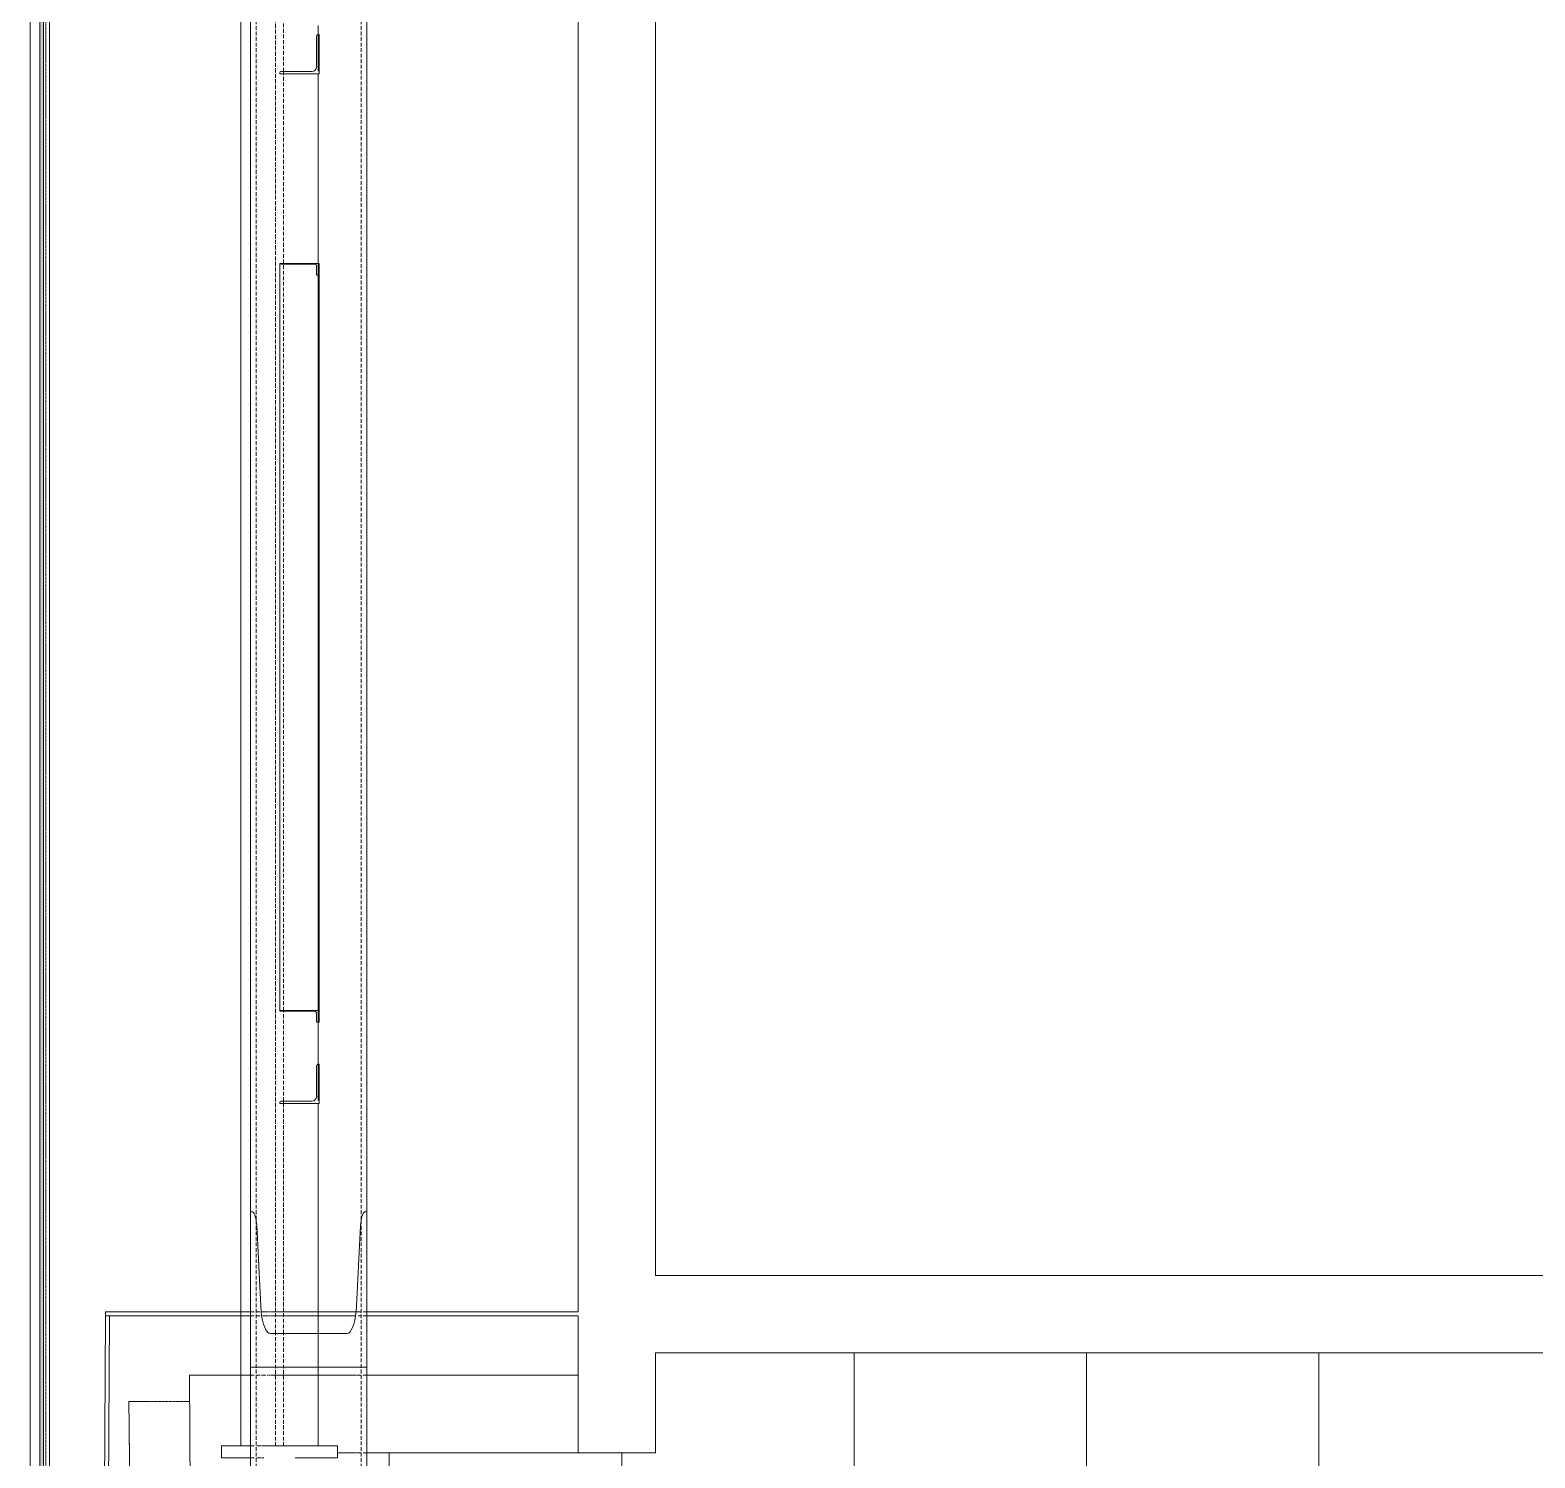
# Model space of a CAD drawing. Header units: centimetres. Extents: x -13617 to -9515, y -261 to 6553.
# Drawn here: x -13279.8 to -13085.5, y 4776.5 to 4960.9 of the extents above; entities that cross this region are included whole.
import ezdxf

# ---------------------------------------------------------------- set-up
doc = ezdxf.new("R2010")
doc.units = ezdxf.units.CM
for name, pattern in [('_Overhead', [0.47625, 0.3175, -0.15875]), ('_Overhead_2_', [0.47625, 0.3175, -0.15875]), ('Hidden', [0.714375, 0.47625, -0.238125])]:
    doc.linetypes.add(name, pattern=pattern)
for name, color, linetype, lineweight in [('A-CLNG', 7, 'Continuous', 9), ('A-CLNG-PATT', 7, 'Continuous', 9), ('A-FLOR', 7, 'Continuous', 9), ('A-WALL', 7, 'Continuous', 9), ('A-WALL-PATT', 7, 'Continuous', 35), ('S-BEAM', 7, 'Continuous', 9), ('S-COLS', 7, 'Continuous', 9)]:
    doc.layers.add(name, color=color, linetype=linetype, lineweight=lineweight)

# ---------------------------------------------------------------- blocks, each defined once
blk = doc.blocks.new('M_W Shapes - 150 x 250-1747883-Planta patio maniobras')
at = {"layer": 'S-BEAM', "color": 254, "true_color": 0xcccccc}
for p, q in [((141.98, 5), (140.74, 5)), ((140.74, 5), (141.98, 5)), ((140.74, 5), (141.98, 5)), ((140.74, 5), (141.98, 5)), ((146.63, 5), (141.98, 5)), ((141.98, 5), (146.63, 5)), ((141.98, 5), (146.63, 5)), ((141.98, 5), (146.63, 5)), ((171.45, 5), (147, 5)), ((147, 5), (171.45, 5)), ((147, 5), (171.45, 5)), ((147, 5), (171.45, 5)), ((267.91, 5), (171.45, 5)), ((171.45, 5), (267.91, 5)), ((171.45, 5), (267.91, 5)), ((171.45, 5), (267.91, 5)), ((269.41, 5), (268.01, 5)), ((268.01, 5), (269.41, 5)), ((268.01, 5), (269.41, 5)), ((268.01, 5), (269.41, 5)), ((274.9, 5), (269.41, 5)), ((269.41, 5), (274.9, 5)), ((269.41, 5), (274.9, 5)), ((269.41, 5), (274.9, 5)), ((279.55, 5), (274.9, 5)), ((274.9, 5), (279.55, 5)), ((274.9, 5), (279.55, 5)), ((274.9, 5), (279.55, 5)), ((306.82, 5), (279.92, 5)), ((279.92, 5), (306.82, 5)), ((279.92, 5), (306.82, 5)), ((279.92, 5), (306.82, 5)), ((309.62, 5), (307.32, 5)), ((307.32, 5), (309.62, 5)), ((307.32, 5), (309.62, 5)), ((307.32, 5), (309.62, 5)), ((324.13, 5), (309.62, 5)), ((309.62, 5), (324.13, 5)), ((309.62, 5), (324.13, 5)), ((309.62, 5), (324.13, 5)), ((324.13, 5), (324.13, 2.48)), ((324.13, 2.48), (324.13, 5)), ((324.13, 5), (324.13, 1.08)), ((324.13, 1.08), (324.13, 5)), ((324.13, 2.48), (324.13, 1.49)), ((324.13, 2.48), (324.13, 1.08)), ((324.13, 1.49), (324.13, 1.08)), ((324.13, 1.08), (324.13, 1.02)), ((324.13, 1.08), (324.13, 1.02)), ((324.13, 1.03), (324.13, 0.57)), ((324.13, 0.57), (324.13, 1.03)), ((324.13, 1.02), (324.13, 0.77)), ((324.13, 1.02), (324.13, 0.57)), ((324.13, 0.77), (324.13, 0.57)), ((324.13, 0.57), (324.13, 0.5)), ((324.13, 0.57), (324.13, 0.5)), ((324.13, 0.5), (324.13, -0.5)), ((324.13, -0.5), (324.13, 0.5)), ((324.13, -0.5), (324.13, -0.57)), ((324.13, -0.5), (324.13, -0.57)), ((324.13, -0.57), (324.13, -1.08)), ((324.13, -0.57), (324.13, -1.08)), ((324.13, -0.57), (324.13, -1.08)), ((324.13, -1.08), (324.13, -0.57)), ((324.13, -1.16), (324.13, -1.43)), ((324.13, -1.16), (324.13, -1.43)), ((324.13, -1.17), (324.13, -1.43)), ((324.13, -1.43), (324.13, -1.17)), ((324.13, -1.49), (324.13, -1.71)), ((324.13, -1.49), (324.13, -1.71)), ((324.13, -1.49), (324.13, -1.71)), ((324.13, -1.71), (324.13, -1.49)), ((324.13, -1.73), (324.13, -1.96)), ((324.13, -1.73), (324.13, -1.96)), ((324.13, -1.74), (324.13, -1.96)), ((324.13, -1.96), (324.13, -1.74)), ((324.13, -1.99), (324.13, -2.17)), ((324.13, -1.99), (324.13, -2.17)), ((324.13, -1.99), (324.13, -2.17)), ((324.13, -2.17), (324.13, -1.99)), ((324.13, -2.19), (324.13, -2.32)), ((324.13, -2.19), (324.13, -2.32)), ((324.13, -2.19), (324.13, -2.32)), ((324.13, -2.32), (324.13, -2.19)), ((324.13, -2.48), (324.13, -2.94)), ((324.13, -2.94), (324.13, -2.48)), ((324.13, -2.48), (324.13, -2.94)), ((324.13, -2.94), (324.13, -2.48)), ((324.13, -3.28), (324.13, -3.41)), ((324.13, -3.41), (324.13, -3.28)), ((324.13, -3.28), (324.13, -3.41)), ((324.13, -3.41), (324.13, -3.28)), ((324.13, -3.42), (324.13, -3.55)), ((324.13, -3.55), (324.13, -3.42)), ((324.13, -3.42), (324.13, -3.55)), ((324.13, -3.55), (324.13, -3.42)), ((324.13, -3.57), (324.13, -3.74)), ((324.13, -3.74), (324.13, -3.57)), ((324.13, -3.57), (324.13, -3.74)), ((324.13, -3.74), (324.13, -3.57)), ((324.13, -3.74), (324.13, -5)), ((324.13, -5), (324.13, -3.74)), ((324.13, -3.74), (324.13, -5)), ((324.13, -5), (324.13, -3.74)), ((-324.13, -5), (306.82, -5)), ((-324.13, -5), (306.82, -5)), ((-324.13, -5), (306.82, -5)), ((-324.13, -5), (306.82, -5)), ((307.32, -5), (324.13, -5)), ((307.32, -5), (324.13, -5)), ((307.32, -5), (324.13, -5)), ((307.32, -5), (324.13, -5))]:
    blk.add_line(p, q, dxfattribs=at)
at = {"layer": 'S-BEAM', "color": 254, "linetype": 'Hidden', "true_color": 0xcccccc}
for p, q in [((146.68, 0.5), (138.24, 0.5)), ((146.96, 0.5), (146.68, 0.5)), ((171.45, 0.5), (147, 0.5)), ((267.91, 0.5), (171.45, 0.5)), ((279.6, 0.5), (268, 0.5)), ((279.88, 0.5), (279.6, 0.5)), ((306.82, 0.5), (279.92, 0.5)), ((309.62, 0.5), (307.32, 0.5)), ((324.13, 0.5), (309.62, 0.5)), ((306.82, -0.5), (-284.19, -0.5)), ((309.62, -0.5), (307.32, -0.5)), ((324.13, -0.5), (309.62, -0.5))]:
    blk.add_line(p, q, dxfattribs=at)
blk = doc.blocks.new('C Shapes - C8x16-1788166-Planta patio maniobras')
at = {"layer": 'S-BEAM', "color": 254, "linetype": 'Hidden', "true_color": 0xcccccc}
for p, q in [((-13250.62, 4807.31), (-13250.62, 5371.68)), ((-13237.04, 4807.31), (-13237.04, 5371.68)), ((-13250.62, 4789.57), (-13250.62, 4807.21)), ((-13237.04, 4789.57), (-13237.04, 4807.21)), ((-13250.62, 4718.16), (-13250.62, 4789.45)), ((-13237.04, 4718.16), (-13237.04, 4789.45))]:
    blk.add_line(p, q, dxfattribs=at)
at = {"layer": 'S-BEAM', "color": 254, "true_color": 0xcccccc}
for p, q in [((-13251.33, 4808.32), (-13251.33, 5370.67)), ((-13251.33, 5370.67), (-13251.33, 4808.32)), ((-13236.33, 5370.67), (-13236.33, 4808.32)), ((-13236.33, 5370.67), (-13236.33, 4808.32)), ((-13251.33, 4718.16), (-13251.33, 4808.32)), ((-13251.33, 4808.32), (-13251.33, 4718.16)), ((-13236.33, 4808.32), (-13236.33, 4718.16)), ((-13236.33, 4808.32), (-13236.33, 4718.16))]:
    blk.add_line(p, q, dxfattribs=at)
blk = doc.blocks.new('M_L Equal Angles - L51X51X3_2-1788158-Planta patio maniobras')
at = {"layer": 'S-BEAM', "color": 254, "true_color": 0xcccccc}
for p, q in [((-13242.79, 4956.16), (-13242.79, 4960.13)), ((-13242.79, 4960.13), (-13242.79, 4956.16)), ((-13242.63, 4960.29), (-13242.47, 4960.29)), ((-13242.47, 4960.29), (-13242.63, 4960.29)), ((-13242.47, 4960.29), (-13242.47, 4955.21)), ((-13242.47, 4955.21), (-13242.47, 4960.29)), ((-13247.55, 4955.21), (-13247.55, 4955.37)), ((-13247.55, 4955.37), (-13247.55, 4955.21)), ((-13247.39, 4955.53), (-13243.42, 4955.53)), ((-13243.42, 4955.53), (-13247.39, 4955.53)), ((-13242.47, 4955.21), (-13247.55, 4955.21)), ((-13247.55, 4955.21), (-13242.47, 4955.21))]:
    blk.add_line(p, q, dxfattribs=at)
for centre, radius, start, end in [((-13242.63, 4960.13), 0.159, 90, 180), ((-13242.63, 4960.13), 0.159, 165, 180), ((-13242.63, 4960.13), 0.159, 90, 165), ((-13247.39, 4955.37), 0.159, 90, 180), ((-13247.39, 4955.37), 0.159, 105, 180), ((-13247.39, 4955.37), 0.159, 90, 105), ((-13243.42, 4956.16), 0.635, 270, 0), ((-13243.42, 4956.16), 0.635, 270, 0)]:
    blk.add_arc(centre, radius, start, end, dxfattribs=at)
blk = doc.blocks.new('M_L Equal Angles - L51X51X3_2-1788159-Planta patio maniobras')
at = {"layer": 'S-BEAM', "color": 254, "true_color": 0xcccccc}
for p, q in [((-13242.79, 4823.24), (-13242.79, 4827.21)), ((-13242.79, 4827.21), (-13242.79, 4823.24)), ((-13242.63, 4827.37), (-13242.47, 4827.37)), ((-13242.47, 4827.37), (-13242.63, 4827.37)), ((-13242.47, 4827.37), (-13242.47, 4822.29)), ((-13242.47, 4822.29), (-13242.47, 4827.37)), ((-13247.55, 4822.29), (-13247.55, 4822.45)), ((-13247.55, 4822.45), (-13247.55, 4822.29)), ((-13242.47, 4822.29), (-13247.55, 4822.29)), ((-13247.55, 4822.29), (-13242.47, 4822.29)), ((-13247.39, 4822.61), (-13243.42, 4822.61)), ((-13243.42, 4822.61), (-13247.39, 4822.61))]:
    blk.add_line(p, q, dxfattribs=at)
for centre, radius, start, end in [((-13242.63, 4827.21), 0.159, 90, 180), ((-13242.63, 4827.21), 0.159, 165, 180), ((-13242.63, 4827.21), 0.159, 90, 165), ((-13243.42, 4823.24), 0.635, 270, 0), ((-13243.42, 4823.24), 0.635, 270, 0), ((-13247.39, 4822.45), 0.159, 90, 180), ((-13247.39, 4822.45), 0.159, 105, 180), ((-13247.39, 4822.45), 0.159, 90, 105)]:
    blk.add_arc(centre, radius, start, end, dxfattribs=at)
blk = doc.blocks.new('M_L Equal Angles - L51X51X3_2-1788163-Planta patio maniobras')
at = {"layer": 'S-BEAM', "color": 254, "true_color": 0xcccccc}
for p, q in [((-13247.55, 4930.71), (-13247.55, 4930.75)), ((-13247.55, 4930.75), (-13242.47, 4930.75)), ((-13247.55, 4930.75), (-13247.55, 4834.3)), ((-13243.42, 4930.66), (-13247.39, 4930.66)), ((-13242.79, 4929.28), (-13242.79, 4930.47)), ((-13242.47, 4930.75), (-13242.47, 4929.24)), ((-13242.47, 4834.3), (-13242.47, 4930.75)), ((-13242.47, 4929.24), (-13242.63, 4929.24)), ((-13242.47, 4832.78), (-13242.47, 4929.24)), ((-13242.47, 4834.3), (-13247.55, 4834.3)), ((-13247.55, 4834.3), (-13247.55, 4834.26)), ((-13247.39, 4834.21), (-13243.42, 4834.21)), ((-13242.79, 4834.02), (-13242.79, 4832.83)), ((-13242.47, 4832.78), (-13242.47, 4834.3)), ((-13242.63, 4832.78), (-13242.47, 4832.78))]:
    blk.add_line(p, q, dxfattribs=at)
for centre, major_axis, start_param, end_param in [((-13247.39, 4930.71), (0.159, 0), 3.141593, 4.712389), ((-13243.42, 4930.47), (0.635, 0), 0, 1.570796), ((-13242.63, 4929.28), (0.159, 0), 3.141593, 4.712389), ((-13247.39, 4834.26), (0.159, 0), 3.141593, 4.712389), ((-13243.42, 4834.02), (0.635, 0), 0, 1.570796), ((-13242.63, 4832.83), (0.159, 0), 3.141593, 4.712389)]:
    blk.add_ellipse(centre, major_axis=major_axis, ratio=0.299116, start_param=start_param, end_param=end_param, dxfattribs=at)
blk = doc.blocks.new('M_W Shapes - 150 x 250-V108-Planta patio maniobras')
at = {"layer": 'S-BEAM', "color": 254, "true_color": 0xcccccc}
for p, q in [((141.98, 5), (140.74, 5)), ((140.74, 5), (141.98, 5)), ((140.74, 5), (141.98, 5)), ((140.74, 5), (141.98, 5)), ((146.63, 5), (141.98, 5)), ((141.98, 5), (146.63, 5)), ((141.98, 5), (146.63, 5)), ((141.98, 5), (146.63, 5)), ((171.45, 5), (147, 5)), ((147, 5), (171.45, 5)), ((147, 5), (171.45, 5)), ((147, 5), (171.45, 5)), ((267.91, 5), (171.45, 5)), ((171.45, 5), (267.91, 5)), ((171.45, 5), (267.91, 5)), ((171.45, 5), (267.91, 5)), ((269.41, 5), (268.01, 5)), ((268.01, 5), (269.41, 5)), ((268.01, 5), (269.41, 5)), ((268.01, 5), (269.41, 5)), ((274.9, 5), (269.41, 5)), ((269.41, 5), (274.9, 5)), ((269.41, 5), (274.9, 5)), ((269.41, 5), (274.9, 5)), ((279.55, 5), (274.9, 5)), ((274.9, 5), (279.55, 5)), ((274.9, 5), (279.55, 5)), ((274.9, 5), (279.55, 5)), ((309.62, 5), (279.92, 5)), ((279.92, 5), (309.62, 5)), ((279.92, 5), (309.62, 5)), ((279.92, 5), (309.62, 5)), ((324.13, 5), (309.62, 5)), ((309.62, 5), (324.13, 5)), ((309.62, 5), (324.13, 5)), ((309.62, 5), (324.13, 5)), ((324.13, 5), (324.13, 2.48)), ((324.13, 2.48), (324.13, 5)), ((324.13, 5), (324.13, -1.43)), ((324.13, 1.08), (324.13, 5)), ((324.13, 2.48), (324.13, 1.97)), ((324.13, 2.48), (324.13, 1.97)), ((324.13, 1.97), (324.13, 1.49)), ((324.13, 1.97), (324.13, 1.49)), ((324.13, 1.49), (324.13, 1.08)), ((324.13, 1.49), (324.13, 1.08)), ((324.13, 1.08), (324.13, 1.02)), ((324.13, 1.08), (324.13, 1.02)), ((324.13, 0.57), (324.13, 1.03)), ((324.13, 1.02), (324.13, 0.77)), ((324.13, 1.02), (324.13, 0.77)), ((324.13, 0.77), (324.13, 0.57)), ((324.13, 0.77), (324.13, 0.57)), ((324.13, 0.57), (324.13, 0.5)), ((324.13, 0.57), (324.13, 0.5)), ((324.13, -0.5), (324.13, 0.5)), ((324.13, -0.5), (324.13, -0.57)), ((324.13, -0.5), (324.13, -0.57)), ((324.13, -0.57), (324.13, -0.77)), ((324.13, -0.57), (324.13, -1.08)), ((324.13, -1.08), (324.13, -0.57)), ((324.13, -0.77), (324.13, -1.08)), ((324.13, -1.16), (324.13, -1.43)), ((324.13, -1.16), (324.13, -1.43)), ((324.13, -1.43), (324.13, -1.17)), ((324.13, -1.46), (324.13, -1.71)), ((324.13, -1.49), (324.13, -1.71)), ((324.13, -1.49), (324.13, -1.71)), ((324.13, -1.71), (324.13, -1.49)), ((324.13, -1.73), (324.13, -1.96)), ((324.13, -1.73), (324.13, -1.96)), ((324.13, -1.74), (324.13, -1.96)), ((324.13, -1.96), (324.13, -1.74)), ((324.13, -1.99), (324.13, -2.17)), ((324.13, -1.99), (324.13, -2.17)), ((324.13, -1.99), (324.13, -2.17)), ((324.13, -2.17), (324.13, -1.99)), ((324.13, -2.19), (324.13, -2.32)), ((324.13, -2.19), (324.13, -2.32)), ((324.13, -2.19), (324.13, -2.32)), ((324.13, -2.32), (324.13, -2.19)), ((324.13, -2.42), (324.13, -2.94)), ((324.13, -2.94), (324.13, -2.48)), ((324.13, -2.48), (324.13, -2.94)), ((324.13, -2.94), (324.13, -2.48)), ((324.13, -3.28), (324.13, -3.41)), ((324.13, -3.41), (324.13, -3.28)), ((324.13, -3.28), (324.13, -3.41)), ((324.13, -3.41), (324.13, -3.28)), ((324.13, -3.42), (324.13, -3.55)), ((324.13, -3.55), (324.13, -3.42)), ((324.13, -3.42), (324.13, -3.55)), ((324.13, -3.55), (324.13, -3.42)), ((324.13, -3.57), (324.13, -3.74)), ((324.13, -3.74), (324.13, -3.57)), ((324.13, -3.57), (324.13, -3.74)), ((324.13, -3.74), (324.13, -3.57)), ((324.13, -3.74), (324.13, -5)), ((324.13, -5), (324.13, -3.74)), ((324.13, -3.74), (324.13, -5)), ((324.13, -5), (324.13, -3.74)), ((-324.13, -5), (324.13, -5)), ((-324.13, -5), (324.13, -5)), ((-324.13, -5), (324.13, -5)), ((-324.13, -5), (324.13, -5))]:
    blk.add_line(p, q, dxfattribs=at)
at = {"layer": 'S-BEAM', "color": 254, "linetype": 'Hidden', "true_color": 0xcccccc}
for p, q in [((146.68, 0.5), (138.24, 0.5)), ((146.96, 0.5), (146.68, 0.5)), ((171.45, 0.5), (147, 0.5)), ((267.91, 0.5), (171.45, 0.5)), ((279.6, 0.5), (268, 0.5)), ((279.88, 0.5), (279.6, 0.5)), ((309.62, 0.5), (279.92, 0.5)), ((324.13, 0.5), (309.62, 0.5)), ((309.62, -0.5), (-284.19, -0.5)), ((324.13, -0.5), (309.62, -0.5))]:
    blk.add_line(p, q, dxfattribs=at)
blk = doc.blocks.new('PQ_RVR_EST-01_ZZ_ZZ_MO_T_A_rvt-1-Planta patio maniobras')
at = {"layer": 'A-FLOR', "color": 254, "linetype": '_Overhead', "true_color": 0xd4d4d4}
for p, q in [((-13199.05, 4902.02), (-13199.05, 5356.88)), ((-13265.9, 4677.56), (-13267.03, 4783.81)), ((-13267.03, 4783.81), (-13259.18, 4783.8)), ((-13259.18, 4783.8), (-13267.03, 4783.81)), ((-13267.03, 4783.81), (-13265.9, 4677.56))]:
    blk.add_line(p, q, dxfattribs=at)
at = {"layer": 'S-BEAM', "color": 254, "lineweight": 18, "true_color": 0xcccccc}
for p, q in [((-13251.16, 4808.32), (-13251.33, 4808.32)), ((-13251.33, 4808.32), (-13251.33, 4788.26)), ((-13236.33, 4808.32), (-13236.5, 4808.32)), ((-13236.33, 4788.26), (-13236.33, 4808.32)), ((-13250.01, 4796.14), (-13250.53, 4806.54)), ((-13237.13, 4806.54), (-13237.64, 4796.14)), ((-13238.9, 4792.59), (-13248.76, 4792.59)), ((-13251.33, 4788.26), (-13236.33, 4788.26))]:
    blk.add_line(p, q, dxfattribs=at)
at = {"layer": 'S-BEAM', "color": 254, "true_color": 0xcccccc}
for p, q in [((-13251.33, 4808.32), (-13251.33, 4719.95)), ((-13236.33, 4808.32), (-13236.33, 4719.95)), ((-13251.33, 4788.26), (-13251.33, 4718.16)), ((-13236.33, 4718.16), (-13236.33, 4788.26))]:
    blk.add_line(p, q, dxfattribs=at)
at = {"layer": 'S-BEAM', "color": 254, "lineweight": 18, "true_color": 0xcccccc, "flags": 128}
for points in [[(-13250.53, 4806.54), (-13250.55, 4806.86), (-13250.59, 4807.17), (-13250.65, 4807.45), (-13250.71, 4807.7), (-13250.79, 4807.91), (-13250.87, 4808.09), (-13250.96, 4808.21), (-13251.06, 4808.29), (-13251.16, 4808.32)], [(-13236.5, 4808.32), (-13236.6, 4808.29), (-13236.69, 4808.21), (-13236.79, 4808.09), (-13236.87, 4807.91), (-13236.95, 4807.7), (-13237.01, 4807.45), (-13237.06, 4807.17), (-13237.1, 4806.86), (-13237.13, 4806.54)], [(-13248.76, 4792.59), (-13248.95, 4792.64), (-13249.15, 4792.79), (-13249.33, 4793.05), (-13249.5, 4793.39), (-13249.65, 4793.82), (-13249.78, 4794.32), (-13249.89, 4794.89), (-13249.96, 4795.5), (-13250.01, 4796.14)], [(-13237.64, 4796.14), (-13237.69, 4795.5), (-13237.77, 4794.89), (-13237.87, 4794.32), (-13238, 4793.82), (-13238.16, 4793.39), (-13238.33, 4793.05), (-13238.51, 4792.79), (-13238.7, 4792.64), (-13238.9, 4792.59)]]:
    blk.add_lwpolyline(points, dxfattribs=at)
at = {"layer": 'S-COLS', "color": 253, "true_color": 0xaaaaaa}
for p, q in [((-13255.09, 4778.08), (-13251.33, 4778.08)), ((-13255.09, 4776.54), (-13255.09, 4778.08)), ((-13251.33, 4776.54), (-13255.09, 4776.54)), ((-13251.33, 4778.08), (-13251.16, 4778.08)), ((-13251.16, 4776.54), (-13251.33, 4776.54)), ((-13251.14, 4778.08), (-13251.01, 4778.08)), ((-13251.01, 4776.54), (-13251.14, 4776.54)), ((-13251, 4778.08), (-13250.87, 4778.08)), ((-13250.87, 4776.54), (-13251, 4776.54)), ((-13250.53, 4778.08), (-13250.01, 4778.08)), ((-13250.01, 4776.54), (-13250.53, 4776.54)), ((-13249.91, 4778.08), (-13249.78, 4778.08)), ((-13249.78, 4776.54), (-13249.91, 4776.54)), ((-13249.76, 4778.08), (-13249.58, 4778.08)), ((-13249.61, 4776.54), (-13249.76, 4776.54)), ((-13249.55, 4778.08), (-13249.33, 4778.08)), ((-13249.3, 4778.08), (-13249.05, 4778.08)), ((-13249.02, 4778.08), (-13240.09, 4778.08)), ((-13240.09, 4776.54), (-13245.58, 4776.54)), ((-13240.09, 4778.08), (-13240.09, 4776.54))]:
    blk.add_line(p, q, dxfattribs=at)
at = {"layer": 'S-BEAM', "color": 254, "linetype": '_Overhead', "lineweight": 9, "true_color": 0xd4d4d4}
for name in ['C Shapes - C8x16-1788166-Planta patio maniobras', 'M_L Equal Angles - L51X51X3_2-1788158-Planta patio maniobras', 'M_L Equal Angles - L51X51X3_2-1788163-Planta patio maniobras', 'M_L Equal Angles - L51X51X3_2-1788159-Planta patio maniobras']:
    blk.add_blockref(name, (0, 0), dxfattribs=at)
at = {"layer": 'S-BEAM', "color": 254, "linetype": '_Overhead', "lineweight": 9, "true_color": 0xd4d4d4, "rotation": 269.9999999999998}
for name in ['M_W Shapes - 150 x 250-1747883-Planta patio maniobras', 'M_W Shapes - 150 x 250-V108-Planta patio maniobras']:
    blk.add_blockref(name, (-13247.59, 5102.21), dxfattribs=at)
blk = doc.blocks.new('PQ_RVR_ARQ-01_ZZ_ZZ_MO_T_A_rvt-1-Planta patio maniobras')
at = {"layer": 'A-CLNG-PATT', "lineweight": 18, "true_color": 0xd4d4d4}
h = blk.add_hatch(dxfattribs=at)
h.set_pattern_fill('FP_3', color=254, style=0, pattern_type=2)
h.set_pattern_definition([(90, (-11553.432, 3523.523), (-30, 2e-15), [])])
h.paths.add_polyline_path([(-13246.77, 4381.45), (-12553.55, 4389.14), (-12553.55, 4676.26), (-13248.53, 4676.26), (-13247.09, 4434.9)])
h.paths.add_polyline_path([(-13155.72, 4676.76), (-12553.55, 4676.76), (-12553.55, 4689.06), (-12564.51, 4689.06), (-12564.51, 4783.52), (-12608.79, 4783.52), (-12608.79, 4790.09), (-13199.05, 4790.09), (-13199.05, 4777.21), (-13240.09, 4777.21), (-13240.09, 4776.54), (-13245.58, 4776.54), (-13246.34, 4776.33), (-13246.89, 4775.78), (-13247.1, 4775.02), (-13247.1, 4756.14), (-13246.89, 4755.38), (-13246.34, 4754.82), (-13245.58, 4754.62), (-13240.09, 4754.62), (-13240.09, 4753.08), (-13248.99, 4753.08), (-13248.54, 4676.76), (-13211.16, 4676.76)])
h.paths.add_polyline_path([(-13249, 4754.78), (-13248.76, 4754.91), (-13248.29, 4755.38), (-13248.09, 4756.14), (-13248.09, 4775.02), (-13248.29, 4775.78), (-13249.05, 4776.39), (-13249.13, 4776.33), (-13249, 4754.79)])
at = {"layer": 'A-WALL-PATT', "lineweight": 9, "true_color": 0xdddddd}
blk.add_hatch(color=254, dxfattribs=at).paths.add_polyline_path([(-13278.53, 4755.39), (-13278.03, 4755.39), (-13278.03, 5396), (-13278.53, 5396), (-13278.53, 4768.56)])
at = {"layer": 'A-CLNG', "color": 254, "lineweight": 18, "true_color": 0xd4d4d4}
for p, q in [((-13238.9, 4777.21), (-13240.09, 4777.21)), ((-13238.6, 4777.21), (-13238.87, 4777.21)), ((-13238.33, 4777.21), (-13238.58, 4777.21)), ((-13238.08, 4777.21), (-13238.3, 4777.21)), ((-13237.87, 4777.21), (-13238.06, 4777.21)), ((-13237.73, 4777.21), (-13237.86, 4777.21)), ((-13237.13, 4777.21), (-13237.64, 4777.21)), ((-13236.51, 4777.21), (-13236.77, 4777.21)), ((-13236.33, 4777.21), (-13236.5, 4777.21)), ((-13209.05, 4777.21), (-13236.33, 4777.21))]:
    blk.add_line(p, q, dxfattribs=at)
at = {"layer": 'A-FLOR', "color": 254, "linetype": '_Overhead_2_', "true_color": 0xd4d4d4}
for p, q in [((-13277.73, 4677.56), (-13277.73, 5476.46)), ((-13277.73, 5476.46), (-13277.73, 4677.56)), ((-13199.05, 4902.02), (-13199.05, 5356.88)), ((-13265.9, 4677.56), (-13267.03, 4783.81)), ((-13267.03, 4783.81), (-13259.18, 4783.8)), ((-13259.18, 4783.8), (-13267.03, 4783.81)), ((-13267.03, 4783.81), (-13265.9, 4677.56))]:
    blk.add_line(p, q, dxfattribs=at)
at = {"layer": 'A-WALL', "color": 253, "lineweight": 18, "true_color": 0xaaaaaa}
for p, q in [((-13279.78, 5478.51), (-13279.78, 4676.26)), ((-13277.28, 4677.56), (-13277.28, 5476.01)), ((-13278.53, 5396), (-13278.53, 4755.39)), ((-13278.03, 4755.39), (-13278.03, 5396))]:
    blk.add_line(p, q, dxfattribs=at)
at = {"layer": 'A-WALL', "color": 253, "true_color": 0xaaaaaa}
for p, q in [((-13209.05, 4795.39), (-13209.05, 5366.88)), ((-13199.05, 5366.88), (-13199.05, 4800.09)), ((-13199.05, 4902.02), (-13199.05, 5356.88)), ((-13199.05, 4800.09), (-12904.97, 4800.09)), ((-13270.71, 4677.56), (-13270.03, 4794.89)), ((-13269.53, 4794.89), (-13270.21, 4677.56)), ((-13270.03, 4795.39), (-13252.59, 4795.39)), ((-13270.03, 4795.39), (-13270.03, 4794.89)), ((-13252.59, 4794.89), (-13270.03, 4794.89)), ((-13252.59, 4795.39), (-13251.33, 4795.39)), ((-13251.33, 4794.89), (-13252.59, 4794.89)), ((-13251.33, 4795.39), (-13251.16, 4795.39)), ((-13251.16, 4794.89), (-13251.33, 4794.89)), ((-13251.14, 4795.39), (-13251.01, 4795.39)), ((-13251.01, 4794.89), (-13251.14, 4794.89)), ((-13250.99, 4795.39), (-13250.87, 4795.39)), ((-13250.87, 4794.89), (-13250.99, 4794.89)), ((-13250.53, 4795.39), (-13250.14, 4795.39)), ((-13250.08, 4794.89), (-13250.53, 4794.89)), ((-13249.91, 4795.39), (-13249.78, 4795.39)), ((-13249.76, 4795.39), (-13249.58, 4795.39)), ((-13249.58, 4794.89), (-13249.76, 4794.89)), ((-13249.55, 4795.39), (-13249.33, 4795.39)), ((-13249.33, 4794.89), (-13249.55, 4794.89)), ((-13249.3, 4795.39), (-13249.08, 4795.39)), ((-13249.08, 4794.89), (-13249.3, 4794.89)), ((-13249.02, 4795.39), (-13248.76, 4795.39)), ((-13248.76, 4794.89), (-13249.02, 4794.89)), ((-13248.66, 4795.39), (-13248.36, 4795.39)), ((-13248.36, 4794.89), (-13248.66, 4794.89)), ((-13248.35, 4795.39), (-13248.16, 4795.39)), ((-13248.16, 4794.89), (-13248.35, 4794.89)), ((-13248.09, 4795.39), (-13247.09, 4795.39)), ((-13247.09, 4794.89), (-13248.09, 4794.89)), ((-13247.02, 4795.39), (-13246.83, 4795.39)), ((-13246.83, 4794.89), (-13247.02, 4794.89)), ((-13246.82, 4795.39), (-13246.56, 4795.39)), ((-13246.56, 4794.89), (-13246.82, 4794.89)), ((-13246.5, 4795.39), (-13246.1, 4795.39)), ((-13246.1, 4794.89), (-13246.5, 4794.89)), ((-13246.09, 4795.39), (-13245.62, 4795.39)), ((-13245.62, 4794.89), (-13246.09, 4794.89)), ((-13245.61, 4795.39), (-13242.59, 4795.39)), ((-13242.59, 4794.89), (-13245.61, 4794.89)), ((-13242.59, 4795.39), (-13238.9, 4795.39)), ((-13238.9, 4794.89), (-13242.59, 4794.89)), ((-13238.86, 4795.39), (-13238.6, 4795.39)), ((-13238.6, 4794.89), (-13238.86, 4794.89)), ((-13238.57, 4795.39), (-13238.33, 4795.39)), ((-13238.33, 4794.89), (-13238.57, 4794.89)), ((-13238.29, 4795.39), (-13238.08, 4795.39)), ((-13238.08, 4794.89), (-13238.29, 4794.89)), ((-13238.05, 4795.39), (-13237.87, 4795.39)), ((-13237.87, 4794.89), (-13238.05, 4794.89)), ((-13237.86, 4795.39), (-13237.73, 4795.39)), ((-13237.64, 4795.39), (-13237.52, 4795.39)), ((-13237.48, 4795.39), (-13237.13, 4795.39)), ((-13237.13, 4794.89), (-13237.44, 4794.89)), ((-13236.77, 4795.39), (-13236.52, 4795.39)), ((-13236.52, 4794.89), (-13236.77, 4794.89)), ((-13236.5, 4795.39), (-13236.33, 4795.39)), ((-13236.33, 4794.89), (-13236.5, 4794.89)), ((-13236.33, 4795.39), (-13209.05, 4795.39)), ((-13209.05, 4794.89), (-13236.33, 4794.89)), ((-13209.05, 4777.21), (-13209.05, 4794.89)), ((-13199.05, 4790.09), (-13199.05, 4777.21)), ((-12904.97, 4790.09), (-13199.05, 4790.09)), ((-13258.54, 4677.56), (-13259.2, 4787.21)), ((-13252.59, 4787.21), (-13259.2, 4787.21)), ((-13251.33, 4787.21), (-13252.59, 4787.21)), ((-13251.16, 4787.21), (-13251.33, 4787.21)), ((-13251.01, 4787.21), (-13251.14, 4787.21)), ((-13250.87, 4787.21), (-13250.99, 4787.21)), ((-13250.07, 4787.21), (-13250.53, 4787.21)), ((-13249.78, 4787.21), (-13249.91, 4787.21)), ((-13249.58, 4787.21), (-13249.76, 4787.21)), ((-13249.33, 4787.21), (-13249.55, 4787.21)), ((-13249.2, 4787.21), (-13249.08, 4787.21)), ((-13249.02, 4787.21), (-13248.76, 4787.21)), ((-13248.67, 4787.21), (-13248.36, 4787.21)), ((-13248.35, 4787.21), (-13248.16, 4787.21)), ((-13248.09, 4787.21), (-13247.09, 4787.21)), ((-13247.02, 4787.21), (-13246.83, 4787.21)), ((-13246.82, 4787.21), (-13246.56, 4787.21)), ((-13246.5, 4787.21), (-13246.1, 4787.21)), ((-13246.09, 4787.21), (-13245.62, 4787.21)), ((-13245.62, 4787.21), (-13242.59, 4787.21)), ((-13242.59, 4787.21), (-13238.9, 4787.21)), ((-13238.87, 4787.21), (-13238.6, 4787.21)), ((-13238.57, 4787.21), (-13238.33, 4787.21)), ((-13238.3, 4787.21), (-13238.08, 4787.21)), ((-13238.05, 4787.21), (-13237.87, 4787.21)), ((-13237.86, 4787.21), (-13237.73, 4787.21)), ((-13237.64, 4787.21), (-13237.13, 4787.21)), ((-13236.77, 4787.21), (-13236.52, 4787.21)), ((-13236.5, 4787.21), (-13236.33, 4787.21)), ((-13236.33, 4787.21), (-13209.05, 4787.21)), ((-13238.9, 4777.21), (-13240.09, 4777.21)), ((-13238.6, 4777.21), (-13238.87, 4777.21)), ((-13238.33, 4777.21), (-13238.58, 4777.21)), ((-13238.08, 4777.21), (-13238.3, 4777.21)), ((-13237.87, 4777.21), (-13238.06, 4777.21)), ((-13237.73, 4777.21), (-13237.86, 4777.21)), ((-13237.13, 4777.21), (-13237.64, 4777.21)), ((-13236.51, 4777.21), (-13236.77, 4777.21)), ((-13236.33, 4777.21), (-13236.5, 4777.21)), ((-13209.05, 4777.21), (-13236.33, 4777.21)), ((-13209.05, 4777.21), (-13199.05, 4777.21))]:
    blk.add_line(p, q, dxfattribs=at)

msp = doc.modelspace()

# ---------------------------------------------------------------- block references
at = {"lineweight": 5}
msp.add_blockref('PQ_RVR_EST-01_ZZ_ZZ_MO_T_A_rvt-1-Planta patio maniobras', (0, 0), dxfattribs=at)

# ---------------------------------------------------------------- next in the draw order: block references
msp.add_blockref('PQ_RVR_ARQ-01_ZZ_ZZ_MO_T_A_rvt-1-Planta patio maniobras', (0, 0), dxfattribs=at)

doc.saveas('drawing.dxf')
